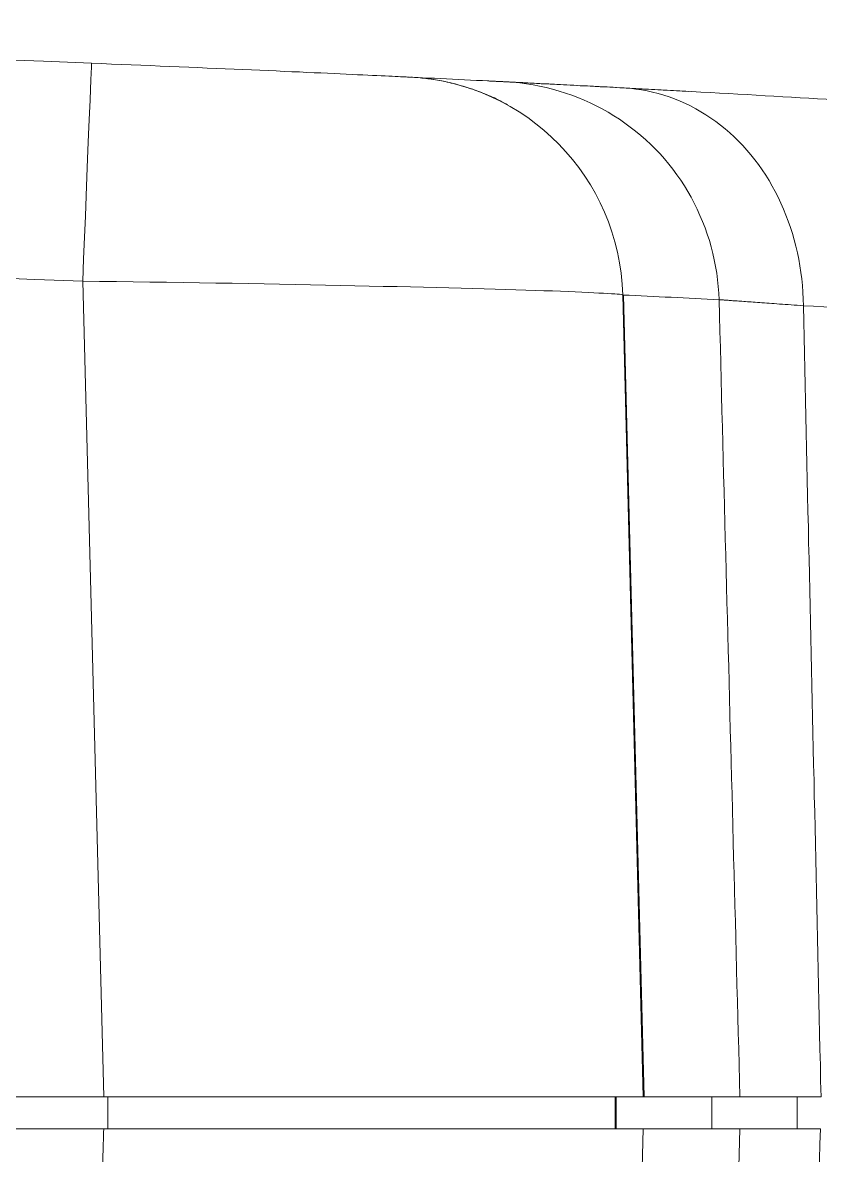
# Model space of a CAD drawing. Header units: inches. Extents: x 0 to 40, y 35.9 to 64.1.
# Drawn here: x 9.289 to 10.08, y 39.511 to 40.634 of the extents above; entities that cross this region are included whole.
import ezdxf

# ---------------------------------------------------------------- set-up
doc = ezdxf.new("R2010")
doc.units = ezdxf.units.IN
doc.header["$MEASUREMENT"] = 0
doc.layers.add('2', color=7, linetype='Continuous')

# ---------------------------------------------------------------- blocks, each defined once
blk = doc.blocks.new('block 764')
at = {"layer": '2', "color": 80, "lineweight": 18, "true_color": 0x3fff00}
blk.add_lwpolyline([(9.9054, 39.5689), (9.9044, 39.5689)], dxfattribs=at)
blk = doc.blocks.new('block 767')
at = {"layer": '2', "color": 80, "lineweight": 18, "true_color": 0x3fff00}
blk.add_lwpolyline([(9.9054, 39.5689), (10.0002, 39.5689)], dxfattribs=at)
blk = doc.blocks.new('block 768')
at = {"layer": '2', "color": 80, "lineweight": 18, "true_color": 0x3fff00}
blk.add_lwpolyline([(9.9724, 39.5689), (9.9724, 39.5369)], dxfattribs=at)
blk = doc.blocks.new('block 769')
at = {"layer": '2', "color": 80, "lineweight": 18, "true_color": 0x3fff00}
blk.add_lwpolyline([(9.8846, 40.3639), (9.9054, 39.5689)], dxfattribs=at)
blk = doc.blocks.new('block 772')
at = {"layer": '2', "color": 80, "lineweight": 18, "true_color": 0x3fff00}
blk.add_lwpolyline([(10.0807, 39.5689), (10.0002, 39.5689)], dxfattribs=at)
blk = doc.blocks.new('block 775')
at = {"layer": '2', "color": 80, "lineweight": 18, "true_color": 0x3fff00}
blk.add_lwpolyline([(10.057, 39.5689), (10.057, 39.5369)], dxfattribs=at)
blk = doc.blocks.new('block 776')
at = {"layer": '2', "color": 80, "lineweight": 18, "true_color": 0x3fff00}
blk.add_lwpolyline([(9.8776, 39.5369), (9.8776, 39.5689)], dxfattribs=at)
blk = doc.blocks.new('block 808')
at = {"layer": '2', "color": 80, "lineweight": 18, "true_color": 0x3fff00}
blk.add_lwpolyline([(9.3692, 39.5369), (9.052, 39.5369)], dxfattribs=at)
blk = doc.blocks.new('block 809')
at = {"layer": '2', "color": 80, "lineweight": 18, "true_color": 0x3fff00}
blk.add_lwpolyline([(9.9044, 39.5369), (9.8997, 39.3544)], dxfattribs=at)
blk = doc.blocks.new('block 812')
at = {"layer": '2', "color": 80, "lineweight": 18, "true_color": 0x3fff00}
blk.add_lwpolyline([(9.9044, 39.5369), (10.0003, 39.5369)], dxfattribs=at)
blk = doc.blocks.new('block 813')
at = {"layer": '2', "color": 80, "lineweight": 18, "true_color": 0x3fff00}
blk.add_lwpolyline([(9.9804, 38.7765), (10.0003, 39.5369)], dxfattribs=at)
blk = doc.blocks.new('block 818')
at = {"layer": '2', "color": 7, "lineweight": 18, "true_color": 0xffffff}
blk.add_lwpolyline([(9.8776, 39.5689), (9.8776, 39.5369)], dxfattribs=at)
blk = doc.blocks.new('block 822')
at = {"layer": '2', "color": 7, "lineweight": 18, "true_color": 0xffffff}
blk.add_lwpolyline([(9.7374, 39.5369), (9.3733, 39.5369)], dxfattribs=at)
blk = doc.blocks.new('block 823')
at = {"layer": '2', "color": 7, "lineweight": 18, "true_color": 0xffffff}
blk.add_lwpolyline([(9.3692, 39.5689), (9.9044, 39.5689)], dxfattribs=at)
blk = doc.blocks.new('block 825')
at = {"layer": '2', "color": 7, "lineweight": 18, "true_color": 0xffffff}
blk.add_lwpolyline([(9.9044, 39.5689), (9.884, 40.3639)], dxfattribs=at)
blk = doc.blocks.new('block 830')
at = {"layer": '2', "color": 7, "lineweight": 18, "true_color": 0xffffff}
blk.add_lwpolyline([(9.0467, 39.5689), (9.3692, 39.5689)], dxfattribs=at)
blk = doc.blocks.new('block 833')
at = {"layer": '2', "color": 7, "lineweight": 18, "true_color": 0xffffff}
blk.add_lwpolyline([(9.3692, 39.5689), (9.3484, 40.3776)], dxfattribs=at)
blk = doc.blocks.new('block 834')
at = {"layer": '2', "color": 7, "lineweight": 18, "true_color": 0xffffff}
blk.add_lwpolyline([(9.3733, 39.5369), (9.3692, 39.5369)], dxfattribs=at)
blk = doc.blocks.new('block 836')
at = {"layer": '2', "color": 7, "lineweight": 18, "true_color": 0xffffff}
blk.add_lwpolyline([(9.9044, 39.5689), (9.9054, 39.5689)], dxfattribs=at)
blk = doc.blocks.new('block 838')
at = {"layer": '2', "color": 7, "lineweight": 18, "true_color": 0xffffff}
blk.add_lwpolyline([(9.9054, 39.5689), (9.8846, 40.3639)], dxfattribs=at)
blk = doc.blocks.new('block 1129')
at = {"layer": '2', "color": 80, "lineweight": 18, "true_color": 0x3fff00}
blk.add_open_spline([(9.6736, 40.58), (9.7053, 40.5784), (9.737, 40.5769), (9.7687, 40.5753)], degree=3, dxfattribs=at)
blk = doc.blocks.new('block 1130')
at = {"layer": '2', "color": 80, "lineweight": 18, "true_color": 0x3fff00}
blk.add_open_spline([(9.8846, 40.3639), (9.9162, 40.3624), (9.9479, 40.3609), (9.9795, 40.3593)], degree=3, dxfattribs=at)
blk = doc.blocks.new('block 1132')
at = {"layer": '2', "color": 7, "lineweight": 18, "true_color": 0xffffff}
blk.add_open_spline([(9.3572, 40.5938), (9.3571, 40.5938), (9.3532, 40.4979), (9.3484, 40.3776)], degree=3, dxfattribs=at)
blk = doc.blocks.new('block 1138')
at = {"layer": '2', "color": 7, "lineweight": 18, "true_color": 0xffffff}
blk.add_open_spline([(6.3009, 40.5938), (7.3193, 40.634), (8.3388, 40.634), (9.3572, 40.5938)], degree=3, dxfattribs=at)
blk = doc.blocks.new('block 1139')
at = {"layer": '2', "color": 7, "lineweight": 18, "true_color": 0xffffff}
blk.add_open_spline([(9.884, 40.3639), (9.881, 40.4802), (9.7887, 40.5745), (9.6726, 40.58)], degree=3, dxfattribs=at)
blk = doc.blocks.new('block 1140')
at = {"layer": '2', "color": 7, "lineweight": 18, "true_color": 0xffffff}
blk.add_open_spline([(6.3097, 40.3776), (7.3222, 40.4177), (8.3359, 40.4177), (9.3484, 40.3776)], degree=3, dxfattribs=at)
blk = doc.blocks.new('block 1267')
at = {"layer": '2', "color": 80, "lineweight": 18, "true_color": 0x3fff00}
blk.add_lwpolyline([(9.9795, 40.3593), (9.9793, 40.3659), (9.9788, 40.3725), (9.9781, 40.3791), (9.9772, 40.3857), (9.9761, 40.3922), (9.9748, 40.3988), (9.9734, 40.4052), (9.9717, 40.4117), (9.9699, 40.418), (9.9678, 40.4243), (9.9656, 40.4306), (9.9632, 40.4368), (9.9606, 40.4429), (9.9579, 40.4489), (9.9549, 40.4549), (9.9518, 40.4608), (9.9485, 40.4665), (9.9451, 40.4722), (9.9415, 40.4777), (9.9377, 40.4832), (9.9338, 40.4886), (9.9297, 40.4938), (9.9254, 40.4989), (9.921, 40.5038), (9.9164, 40.5086), (9.9117, 40.5133), (9.9069, 40.5178), (9.9019, 40.5222), (9.8968, 40.5264), (9.8915, 40.5305), (9.8862, 40.5344), (9.8807, 40.5382), (9.8751, 40.5417), (9.8694, 40.5452), (9.8636, 40.5484), (9.8578, 40.5515), (9.8518, 40.5544), (9.8457, 40.5571), (9.8396, 40.5597), (9.8334, 40.562), (9.8272, 40.5642), (9.8208, 40.5662), (9.8144, 40.568), (9.808, 40.5697), (9.8015, 40.5711), (9.795, 40.5723), (9.7885, 40.5734), (9.7819, 40.5742), (9.7753, 40.5749), (9.7687, 40.5753)], dxfattribs=at)
blk = doc.blocks.new('block 1268')
at = {"layer": '2', "color": 80, "lineweight": 18, "true_color": 0x3fff00}
blk.add_lwpolyline([(9.7687, 40.5753), (9.7689, 40.5753), (9.7692, 40.5753), (9.7696, 40.5753), (9.77, 40.5752), (9.7706, 40.5752), (9.7713, 40.5752), (9.772, 40.5751), (9.7729, 40.5751), (9.7738, 40.575), (9.7748, 40.575), (9.7759, 40.5749), (9.7771, 40.5749), (9.7784, 40.5748), (9.7798, 40.5747), (9.7813, 40.5747), (9.7828, 40.5746), (9.7845, 40.5745), (9.7862, 40.5744), (9.788, 40.5743), (9.7899, 40.5742), (9.7919, 40.5741), (9.7939, 40.574), (9.7961, 40.5739), (9.7983, 40.5738), (9.8007, 40.5737), (9.8031, 40.5735), (9.8056, 40.5734), (9.8081, 40.5733), (9.8108, 40.5732), (9.8135, 40.573), (9.8164, 40.5729), (9.8192, 40.5727), (9.8222, 40.5726), (9.8253, 40.5724), (9.8284, 40.5723), (9.8317, 40.5721), (9.835, 40.5719), (9.8384, 40.5718), (9.8418, 40.5715), (9.8454, 40.5714), (9.849, 40.5712), (9.8528, 40.571), (9.8566, 40.5708), (9.8605, 40.5706), (9.8644, 40.5704), (9.8685, 40.5702), (9.8726, 40.5699), (9.8768, 40.5697), (9.8812, 40.5695), (9.8855, 40.5693)], dxfattribs=at)
blk = doc.blocks.new('block 1269')
at = {"layer": '2', "color": 80, "lineweight": 18, "true_color": 0x3fff00}
blk.add_lwpolyline([(10.4915, 40.3292), (10.4845, 40.3296), (10.4774, 40.3301), (10.4702, 40.3305), (10.4629, 40.3309), (10.4557, 40.3314), (10.4483, 40.3318), (10.4409, 40.3323), (10.4334, 40.3327), (10.4258, 40.3332), (10.4182, 40.3336), (10.4105, 40.3341), (10.4028, 40.3346), (10.395, 40.335), (10.3872, 40.3355), (10.3792, 40.3359), (10.3713, 40.3364), (10.3632, 40.3369), (10.3551, 40.3373), (10.3469, 40.3378), (10.3387, 40.3383), (10.3304, 40.3388), (10.3221, 40.3392), (10.3137, 40.3397), (10.3052, 40.3402), (10.2966, 40.3407), (10.2881, 40.3412), (10.2794, 40.3417), (10.2707, 40.3422), (10.2619, 40.3427), (10.2531, 40.3431), (10.2441, 40.3437), (10.2352, 40.3441), (10.2261, 40.3446), (10.2171, 40.3451), (10.2079, 40.3456), (10.1987, 40.3461), (10.1894, 40.3466), (10.1801, 40.3471), (10.1707, 40.3476), (10.1612, 40.3481), (10.1517, 40.3486), (10.1421, 40.3492), (10.1324, 40.3497), (10.1227, 40.3502), (10.113, 40.3507), (10.1031, 40.3512), (10.0932, 40.3517), (10.0833, 40.3522), (10.0733, 40.3527), (10.0632, 40.3533)], dxfattribs=at)
blk = doc.blocks.new('block 1270')
at = {"layer": '2', "color": 80, "lineweight": 18, "true_color": 0x3fff00}
blk.add_lwpolyline([(10.0632, 40.3533), (10.063, 40.3599), (10.0627, 40.3666), (10.0622, 40.3732), (10.0616, 40.3798), (10.0607, 40.3863), (10.0597, 40.3928), (10.0586, 40.3993), (10.0572, 40.4058), (10.0557, 40.4122), (10.0541, 40.4185), (10.0523, 40.4248), (10.0503, 40.431), (10.0482, 40.4371), (10.0459, 40.4431), (10.0434, 40.4491), (10.0409, 40.455), (10.0381, 40.4608), (10.0353, 40.4665), (10.0322, 40.472), (10.0291, 40.4775), (10.0258, 40.4828), (10.0223, 40.4881), (10.0188, 40.4932), (10.015, 40.4981), (10.0112, 40.503), (10.0072, 40.5076), (10.0031, 40.5122), (9.9989, 40.5165), (9.9946, 40.5207), (9.9902, 40.5248), (9.9856, 40.5287), (9.981, 40.5324), (9.9763, 40.536), (9.9714, 40.5394), (9.9665, 40.5427), (9.9615, 40.5457), (9.9564, 40.5486), (9.9513, 40.5514), (9.9461, 40.5539), (9.9408, 40.5562), (9.9355, 40.5584), (9.9301, 40.5604), (9.9246, 40.5622), (9.9192, 40.5638), (9.9136, 40.5652), (9.9081, 40.5664), (9.9025, 40.5674), (9.8969, 40.5682), (9.8912, 40.5689), (9.8855, 40.5693)], dxfattribs=at)
blk = doc.blocks.new('block 1271')
at = {"layer": '2', "color": 80, "lineweight": 18, "true_color": 0x3fff00}
blk.add_lwpolyline([(10.0632, 40.3533), (10.0635, 40.3376), (10.0639, 40.3219), (10.0642, 40.3062), (10.0646, 40.2905), (10.0649, 40.2748), (10.0653, 40.2591), (10.0656, 40.2435), (10.066, 40.2278), (10.0663, 40.2121), (10.0667, 40.1964), (10.067, 40.1807), (10.0674, 40.165), (10.0677, 40.1493), (10.0681, 40.1336), (10.0684, 40.118), (10.0688, 40.1023), (10.0691, 40.0866), (10.0695, 40.0709), (10.0698, 40.0552), (10.0702, 40.0395), (10.0705, 40.0238), (10.0709, 40.0081), (10.0712, 39.9925), (10.0716, 39.9768), (10.0719, 39.9611), (10.0723, 39.9454), (10.0726, 39.9297), (10.073, 39.914), (10.0733, 39.8983), (10.0737, 39.8826), (10.074, 39.867), (10.0744, 39.8513), (10.0747, 39.8356), (10.0751, 39.8199), (10.0754, 39.8042), (10.0758, 39.7885), (10.0761, 39.7728), (10.0765, 39.7571), (10.0768, 39.7415), (10.0772, 39.7258), (10.0775, 39.7101), (10.0779, 39.6944), (10.0782, 39.6787), (10.0786, 39.663), (10.0789, 39.6473), (10.0793, 39.6316), (10.0796, 39.6159), (10.08, 39.6003), (10.0803, 39.5846), (10.0807, 39.5689)], dxfattribs=at)
blk = doc.blocks.new('block 1272')
at = {"layer": '2', "color": 80, "lineweight": 18, "true_color": 0x3fff00}
blk.add_open_spline([(10.0632, 40.3533), (10.0632, 40.3533), (10.06, 40.3535), (10.06, 40.3535), (10.06, 40.3535), (10.0569, 40.3537), (10.0569, 40.3537), (10.0569, 40.3537), (10.0539, 40.354), (10.0539, 40.354), (10.0539, 40.354), (10.0509, 40.3542), (10.0509, 40.3542), (10.0509, 40.3542), (10.048, 40.3544), (10.048, 40.3544), (10.048, 40.3544), (10.0452, 40.3546), (10.0452, 40.3546), (10.0452, 40.3546), (10.0424, 40.3548), (10.0424, 40.3548), (10.0424, 40.3548), (10.0396, 40.355), (10.0396, 40.355), (10.0396, 40.355), (10.037, 40.3552), (10.037, 40.3552), (10.037, 40.3552), (10.0343, 40.3554), (10.0343, 40.3554), (10.0343, 40.3554), (10.0318, 40.3556), (10.0318, 40.3556), (10.0318, 40.3556), (10.0293, 40.3557), (10.0293, 40.3557), (10.0293, 40.3557), (10.0268, 40.3559), (10.0268, 40.3559), (10.0268, 40.3559), (10.0245, 40.3561), (10.0245, 40.3561), (10.0245, 40.3561), (10.0221, 40.3563), (10.0221, 40.3563), (10.0221, 40.3563), (10.0199, 40.3564), (10.0199, 40.3564), (10.0199, 40.3564), (10.0177, 40.3566), (10.0177, 40.3566), (10.0177, 40.3566), (10.0155, 40.3567), (10.0155, 40.3567), (10.0155, 40.3567), (10.0135, 40.3569), (10.0135, 40.3569), (10.0135, 40.3569), (10.0114, 40.357), (10.0114, 40.357), (10.0114, 40.357), (10.0095, 40.3572), (10.0095, 40.3572), (10.0095, 40.3572), (10.0076, 40.3573), (10.0076, 40.3573), (10.0076, 40.3573), (10.0057, 40.3574), (10.0057, 40.3574), (10.0057, 40.3574), (10.004, 40.3576), (10.004, 40.3576), (10.004, 40.3576), (10.0022, 40.3577), (10.0022, 40.3577), (10.0022, 40.3577), (10.0006, 40.3578), (10.0006, 40.3578), (10.0006, 40.3578), (9.999, 40.3579), (9.999, 40.3579), (9.999, 40.3579), (9.9975, 40.358), (9.9975, 40.358), (9.9975, 40.358), (9.996, 40.3581), (9.996, 40.3581), (9.996, 40.3581), (9.9946, 40.3582), (9.9946, 40.3582), (9.9946, 40.3582), (9.9932, 40.3583), (9.9932, 40.3583), (9.9932, 40.3583), (9.9919, 40.3584), (9.9919, 40.3584), (9.9919, 40.3584), (9.9907, 40.3585), (9.9907, 40.3585), (9.9907, 40.3585), (9.9896, 40.3586), (9.9896, 40.3586), (9.9896, 40.3586), (9.9885, 40.3587), (9.9885, 40.3587), (9.9885, 40.3587), (9.9874, 40.3587), (9.9874, 40.3587), (9.9874, 40.3587), (9.9864, 40.3588), (9.9864, 40.3588), (9.9864, 40.3588), (9.9855, 40.3589), (9.9855, 40.3589), (9.9855, 40.3589), (9.9847, 40.3589), (9.9847, 40.3589), (9.9847, 40.3589), (9.9839, 40.359), (9.9839, 40.359), (9.9839, 40.359), (9.9832, 40.359), (9.9832, 40.359), (9.9832, 40.359), (9.9825, 40.3591), (9.9825, 40.3591), (9.9825, 40.3591), (9.9819, 40.3591), (9.9819, 40.3591), (9.9819, 40.3591), (9.9814, 40.3592), (9.9814, 40.3592), (9.9814, 40.3592), (9.9809, 40.3592), (9.9809, 40.3592), (9.9809, 40.3592), (9.9805, 40.3592), (9.9805, 40.3592), (9.9805, 40.3592), (9.9802, 40.3592), (9.9802, 40.3592), (9.9802, 40.3592), (9.9799, 40.3593), (9.9799, 40.3593), (9.9799, 40.3593), (9.9797, 40.3593), (9.9797, 40.3593)], degree=3, knots=[0, 0, 0, 0, 1, 1, 1, 2, 2, 2, 3, 3, 3, 4, 4, 4, 5, 5, 5, 6, 6, 6, 7, 7, 7, 8, 8, 8, 9, 9, 9, 10, 10, 10, 11, 11, 11, 12, 12, 12, 13, 13, 13, 14, 14, 14, 15, 15, 15, 16, 16, 16, 17, 17, 17, 18, 18, 18, 19, 19, 19, 20, 20, 20, 21, 21, 21, 22, 22, 22, 23, 23, 23, 24, 24, 24, 25, 25, 25, 26, 26, 26, 27, 27, 27, 28, 28, 28, 29, 29, 29, 30, 30, 30, 31, 31, 31, 32, 32, 32, 33, 33, 33, 34, 34, 34, 35, 35, 35, 36, 36, 36, 37, 37, 37, 38, 38, 38, 39, 39, 39, 40, 40, 40, 41, 41, 41, 42, 42, 42, 43, 43, 43, 44, 44, 44, 45, 45, 45, 46, 46, 46, 47, 47, 47, 48, 48, 48, 49, 49, 49, 49], dxfattribs=at)
blk = doc.blocks.new('block 1274')
at = {"layer": '2', "color": 80, "lineweight": 18, "true_color": 0x3fff00}
blk.add_lwpolyline([(10.0002, 39.5689), (9.9998, 39.5847), (9.9994, 39.6005), (9.999, 39.6163), (9.9986, 39.6321), (9.9981, 39.6479), (9.9977, 39.6637), (9.9973, 39.6795), (9.9969, 39.6954), (9.9965, 39.7112), (9.9961, 39.727), (9.9957, 39.7428), (9.9953, 39.7586), (9.9948, 39.7744), (9.9944, 39.7902), (9.994, 39.806), (9.9936, 39.8218), (9.9932, 39.8376), (9.9928, 39.8534), (9.9924, 39.8692), (9.9919, 39.885), (9.9915, 39.9009), (9.9911, 39.9167), (9.9907, 39.9324), (9.9903, 39.9483), (9.9899, 39.9641), (9.9895, 39.9799), (9.9891, 39.9957), (9.9886, 40.0115), (9.9882, 40.0273), (9.9878, 40.0431), (9.9874, 40.0589), (9.987, 40.0747), (9.9866, 40.0905), (9.9862, 40.1064), (9.9857, 40.1222), (9.9853, 40.138), (9.9849, 40.1538), (9.9845, 40.1696), (9.9841, 40.1854), (9.9837, 40.2012), (9.9832, 40.217), (9.9828, 40.2328), (9.9824, 40.2486), (9.982, 40.2644), (9.9816, 40.2802), (9.9812, 40.296), (9.9808, 40.3119), (9.9804, 40.3277), (9.9799, 40.3435), (9.9795, 40.3593)], dxfattribs=at)
blk = doc.blocks.new('block 1275')
at = {"layer": '2', "color": 80, "lineweight": 18, "true_color": 0x3fff00}
blk.add_lwpolyline([(9.8855, 40.5693), (9.8953, 40.5688), (9.9049, 40.5682), (9.9145, 40.5677), (9.9241, 40.5672), (9.9336, 40.5667), (9.943, 40.5662), (9.9523, 40.5657), (9.9616, 40.5651), (9.9709, 40.5646), (9.9801, 40.5641), (9.9892, 40.5636), (9.9983, 40.5631), (10.0073, 40.5626), (10.0162, 40.5621), (10.0251, 40.5616), (10.0339, 40.5611), (10.0427, 40.5606), (10.0514, 40.5601), (10.0601, 40.5596), (10.0687, 40.5591), (10.0772, 40.5586), (10.0857, 40.5581), (10.0941, 40.5576), (10.1024, 40.5571), (10.1107, 40.5566), (10.119, 40.5561), (10.1271, 40.5556), (10.1352, 40.5551), (10.1433, 40.5547), (10.1513, 40.5542), (10.1592, 40.5537), (10.1671, 40.5533), (10.1749, 40.5528), (10.1827, 40.5523), (10.1904, 40.5518), (10.198, 40.5514), (10.2056, 40.5509), (10.2131, 40.5504), (10.2206, 40.55), (10.228, 40.5495), (10.2353, 40.549), (10.2426, 40.5486), (10.2498, 40.5482), (10.257, 40.5477), (10.2641, 40.5473), (10.2712, 40.5468), (10.2781, 40.5464), (10.2851, 40.5459), (10.2919, 40.5455), (10.2988, 40.5451)], dxfattribs=at)
blk = doc.blocks.new('block 1306')
at = {"layer": '2', "color": 7, "lineweight": 18, "true_color": 0xffffff}
blk.add_lwpolyline([(9.3733, 39.5689), (9.3733, 39.5682), (9.3733, 39.5676), (9.3733, 39.567), (9.3733, 39.5663), (9.3733, 39.5657), (9.3733, 39.5651), (9.3733, 39.5644), (9.3733, 39.5638), (9.3733, 39.5631), (9.3733, 39.5625), (9.3733, 39.5619), (9.3733, 39.5612), (9.3733, 39.5606), (9.3733, 39.5599), (9.3733, 39.5593), (9.3733, 39.5587), (9.3733, 39.558), (9.3733, 39.5574), (9.3733, 39.5567), (9.3733, 39.5561), (9.3733, 39.5554), (9.3733, 39.5548), (9.3733, 39.5542), (9.3733, 39.5536), (9.3733, 39.5529), (9.3733, 39.5522), (9.3733, 39.5516), (9.3733, 39.551), (9.3733, 39.5504), (9.3733, 39.5497), (9.3733, 39.5491), (9.3733, 39.5484), (9.3733, 39.5478), (9.3733, 39.5471), (9.3733, 39.5465), (9.3733, 39.5459), (9.3733, 39.5452), (9.3733, 39.5446), (9.3733, 39.5439), (9.3733, 39.5433), (9.3733, 39.5427), (9.3733, 39.542), (9.3733, 39.5414), (9.3733, 39.5407), (9.3733, 39.5401), (9.3733, 39.5395), (9.3733, 39.5388), (9.3733, 39.5382), (9.3733, 39.5376), (9.3733, 39.5369)], dxfattribs=at)
blk = doc.blocks.new('block 1309')
at = {"layer": '2', "color": 80, "lineweight": 18, "true_color": 0x3fff00}
blk.add_lwpolyline([(9.4188, 39.5369), (9.4195, 39.5369), (9.4202, 39.5369), (9.4208, 39.5369), (9.4215, 39.5369), (9.4222, 39.5369), (9.4228, 39.5369), (9.4235, 39.5369), (9.4241, 39.5369), (9.4248, 39.5369), (9.4255, 39.5369), (9.4261, 39.5369), (9.4268, 39.5369), (9.4274, 39.5369), (9.4281, 39.5369), (9.4288, 39.5369), (9.4294, 39.5369), (9.4301, 39.5369), (9.4307, 39.5369), (9.4314, 39.5369), (9.4321, 39.5369), (9.4327, 39.5369), (9.4334, 39.5369), (9.434, 39.5369), (9.4347, 39.5369), (9.4354, 39.5369), (9.436, 39.5369), (9.4367, 39.5369), (9.4373, 39.5369), (9.438, 39.5369), (9.4387, 39.5369), (9.4393, 39.5369), (9.44, 39.5369), (9.4406, 39.5369), (9.4413, 39.5369), (9.442, 39.5369), (9.4426, 39.5369), (9.4433, 39.5369), (9.4439, 39.5369), (9.4446, 39.5369), (9.4452, 39.5369), (9.4459, 39.5369), (9.4466, 39.5369), (9.4472, 39.5369), (9.4479, 39.5369), (9.4485, 39.5369), (9.4492, 39.5369), (9.4498, 39.5369), (9.4505, 39.5369), (9.4512, 39.5369), (9.4518, 39.5369)], dxfattribs=at)
blk = doc.blocks.new('block 1312')
at = {"layer": '2', "color": 80, "lineweight": 18, "true_color": 0x3fff00}
blk.add_lwpolyline([(9.3645, 39.3544), (9.3646, 39.3581), (9.3647, 39.3617), (9.3648, 39.3654), (9.3649, 39.369), (9.365, 39.3727), (9.365, 39.3763), (9.3651, 39.38), (9.3652, 39.3836), (9.3653, 39.3873), (9.3654, 39.3909), (9.3655, 39.3946), (9.3656, 39.3982), (9.3657, 39.4019), (9.3658, 39.4055), (9.3659, 39.4092), (9.366, 39.4128), (9.3661, 39.4165), (9.3662, 39.4201), (9.3663, 39.4238), (9.3664, 39.4274), (9.3665, 39.4311), (9.3665, 39.4347), (9.3666, 39.4384), (9.3667, 39.442), (9.3668, 39.4457), (9.3669, 39.4493), (9.367, 39.453), (9.3671, 39.4566), (9.3672, 39.4603), (9.3673, 39.4639), (9.3674, 39.4676), (9.3675, 39.4712), (9.3676, 39.4749), (9.3677, 39.4785), (9.3678, 39.4822), (9.3679, 39.4858), (9.368, 39.4895), (9.368, 39.4931), (9.3681, 39.4968), (9.3682, 39.5004), (9.3683, 39.5041), (9.3684, 39.5077), (9.3685, 39.5114), (9.3686, 39.515), (9.3687, 39.5187), (9.3688, 39.5223), (9.3689, 39.526), (9.369, 39.5296), (9.3691, 39.5333), (9.3692, 39.5369)], dxfattribs=at)
blk = doc.blocks.new('block 1313')
at = {"layer": '2', "color": 80, "lineweight": 18, "true_color": 0x3fff00}
blk.add_lwpolyline([(10.0604, 38.7765), (10.0608, 38.7917), (10.0612, 38.8069), (10.0616, 38.8222), (10.062, 38.8374), (10.0624, 38.8525), (10.0628, 38.8678), (10.0632, 38.883), (10.0635, 38.8982), (10.0639, 38.9134), (10.0643, 38.9286), (10.0647, 38.9438), (10.0651, 38.959), (10.0655, 38.9742), (10.0659, 38.9894), (10.0663, 39.0046), (10.0667, 39.0198), (10.0671, 39.0351), (10.0675, 39.0503), (10.0678, 39.0655), (10.0682, 39.0807), (10.0686, 39.0959), (10.069, 39.1111), (10.0694, 39.1263), (10.0698, 39.1415), (10.0702, 39.1567), (10.0706, 39.1719), (10.071, 39.1871), (10.0714, 39.2023), (10.0718, 39.2176), (10.0722, 39.2327), (10.0725, 39.248), (10.0729, 39.2632), (10.0733, 39.2784), (10.0737, 39.2936), (10.0741, 39.3088), (10.0745, 39.324), (10.0749, 39.3392), (10.0753, 39.3544), (10.0757, 39.3696), (10.0761, 39.3848), (10.0765, 39.4), (10.0769, 39.4153), (10.0772, 39.4305), (10.0776, 39.4457), (10.078, 39.4609), (10.0784, 39.4761), (10.0788, 39.4913), (10.0792, 39.5065), (10.0796, 39.5217), (10.08, 39.5369)], dxfattribs=at)
blk = doc.blocks.new('block 1314')
at = {"layer": '2', "color": 80, "lineweight": 18, "true_color": 0x3fff00}
blk.add_open_spline([(10.0129, 39.5369), (10.0129, 39.5369), (10.0125, 39.5369), (10.0125, 39.5369), (10.0125, 39.5369), (10.0121, 39.5369), (10.0121, 39.5369), (10.0121, 39.5369), (10.0117, 39.5369), (10.0117, 39.5369), (10.0117, 39.5369), (10.0113, 39.5369), (10.0113, 39.5369), (10.0113, 39.5369), (10.0109, 39.5369), (10.0109, 39.5369), (10.0109, 39.5369), (10.0105, 39.5369), (10.0105, 39.5369), (10.0105, 39.5369), (10.0101, 39.5369), (10.0101, 39.5369), (10.0101, 39.5369), (10.0097, 39.5369), (10.0097, 39.5369), (10.0097, 39.5369), (10.0093, 39.5369), (10.0093, 39.5369), (10.0093, 39.5369), (10.0089, 39.5369), (10.0089, 39.5369), (10.0089, 39.5369), (10.0085, 39.5369), (10.0085, 39.5369), (10.0085, 39.5369), (10.0081, 39.5369), (10.0081, 39.5369), (10.0081, 39.5369), (10.0078, 39.5369), (10.0078, 39.5369), (10.0078, 39.5369), (10.0074, 39.5369), (10.0074, 39.5369), (10.0074, 39.5369), (10.007, 39.5369), (10.007, 39.5369), (10.007, 39.5369), (10.0067, 39.5369), (10.0067, 39.5369), (10.0067, 39.5369), (10.0063, 39.5369), (10.0063, 39.5369), (10.0063, 39.5369), (10.006, 39.5369), (10.006, 39.5369), (10.006, 39.5369), (10.0057, 39.5369), (10.0057, 39.5369), (10.0057, 39.5369), (10.0054, 39.5369), (10.0054, 39.5369), (10.0054, 39.5369), (10.0051, 39.5369), (10.0051, 39.5369), (10.0051, 39.5369), (10.0048, 39.5369), (10.0048, 39.5369), (10.0048, 39.5369), (10.0045, 39.5369), (10.0045, 39.5369), (10.0045, 39.5369), (10.0042, 39.5369), (10.0042, 39.5369), (10.0042, 39.5369), (10.0039, 39.5369), (10.0039, 39.5369), (10.0039, 39.5369), (10.0037, 39.5369), (10.0037, 39.5369), (10.0037, 39.5369), (10.0035, 39.5369), (10.0035, 39.5369), (10.0035, 39.5369), (10.0032, 39.5369), (10.0032, 39.5369), (10.0032, 39.5369), (10.003, 39.5369), (10.003, 39.5369), (10.003, 39.5369), (10.0028, 39.5369), (10.0028, 39.5369), (10.0028, 39.5369), (10.0026, 39.5369), (10.0026, 39.5369), (10.0026, 39.5369), (10.0025, 39.5369), (10.0025, 39.5369), (10.0023, 39.5369), (10.0021, 39.5369), (10.0021, 39.5369), (10.002, 39.5369), (10.0018, 39.5369), (10.0018, 39.5369), (10.0017, 39.5369), (10.0015, 39.5369), (10.0015, 39.5369), (10.0014, 39.5369), (10.0013, 39.5369), (10.0013, 39.5369), (10.0012, 39.5369), (10.001, 39.5369), (10.001, 39.5369), (10.0009, 39.5369), (10.0008, 39.5369), (10.0008, 39.5369), (10.0007, 39.5369), (10.0006, 39.5369), (10.0006, 39.5369), (10.0005, 39.5369), (10.0004, 39.5369), (10.0004, 39.5369), (10.0003, 39.5369), (10.0003, 39.5369), (10.0003, 39.5369)], degree=3, knots=[0, 0, 0, 0, 1, 1, 1, 2, 2, 2, 3, 3, 3, 4, 4, 4, 5, 5, 5, 6, 6, 6, 7, 7, 7, 8, 8, 8, 9, 9, 9, 10, 10, 10, 11, 11, 11, 12, 12, 12, 13, 13, 13, 14, 14, 14, 15, 15, 15, 16, 16, 16, 17, 17, 17, 18, 18, 18, 19, 19, 19, 20, 20, 20, 21, 21, 21, 22, 22, 22, 23, 23, 23, 24, 24, 24, 25, 25, 25, 26, 26, 26, 27, 27, 27, 28, 28, 28, 29, 29, 29, 30, 30, 30, 31, 31, 31, 32, 32, 32, 33, 33, 33, 34, 34, 34, 35, 35, 35, 36, 36, 36, 37, 37, 37, 38, 38, 38, 39, 39, 39, 40, 40, 40, 41, 41, 41, 41], dxfattribs=at)
blk = doc.blocks.new('block 1318')
at = {"layer": '2', "color": 80, "lineweight": 18, "true_color": 0x3fff00}
blk.add_lwpolyline([(9.3692, 39.5369), (9.3702, 39.5369), (9.3712, 39.5369), (9.3722, 39.5369), (9.3732, 39.5369), (9.3741, 39.5369), (9.3751, 39.5369), (9.3761, 39.5369), (9.3771, 39.5369), (9.3781, 39.5369), (9.3791, 39.5369), (9.3801, 39.5369), (9.3811, 39.5369), (9.3821, 39.5369), (9.3831, 39.5369), (9.3841, 39.5369), (9.3851, 39.5369), (9.3861, 39.5369), (9.3871, 39.5369), (9.3881, 39.5369), (9.3891, 39.5369), (9.39, 39.5369), (9.391, 39.5369), (9.392, 39.5369), (9.393, 39.5369), (9.394, 39.5369), (9.395, 39.5369), (9.396, 39.5369), (9.397, 39.5369), (9.398, 39.5369), (9.399, 39.5369), (9.4, 39.5369), (9.401, 39.5369), (9.402, 39.5369), (9.403, 39.5369), (9.404, 39.5369), (9.4049, 39.5369), (9.4059, 39.5369), (9.4069, 39.5369), (9.4079, 39.5369), (9.4089, 39.5369), (9.4099, 39.5369), (9.4109, 39.5369), (9.4119, 39.5369), (9.4129, 39.5369), (9.4139, 39.5369), (9.4149, 39.5369), (9.4159, 39.5369), (9.4169, 39.5369), (9.4179, 39.5369), (9.4188, 39.5369)], dxfattribs=at)
blk = doc.blocks.new('block 1319')
at = {"layer": '2', "color": 80, "lineweight": 18, "true_color": 0x3fff00}
blk.add_lwpolyline([(9.7441, 39.5369), (9.75, 39.5369), (9.7558, 39.5369), (9.7615, 39.5369), (9.7671, 39.5369), (9.7726, 39.5369), (9.778, 39.5369), (9.7833, 39.5369), (9.7885, 39.5369), (9.7936, 39.5369), (9.7986, 39.5369), (9.8036, 39.5369), (9.8084, 39.5369), (9.8131, 39.5369), (9.8177, 39.5369), (9.8221, 39.5369), (9.8265, 39.5369), (9.8308, 39.5369), (9.8349, 39.5369), (9.839, 39.5369), (9.8429, 39.5369), (9.8467, 39.5369), (9.8504, 39.5369), (9.854, 39.5369), (9.8574, 39.5369), (9.8608, 39.5369), (9.864, 39.5369), (9.8671, 39.5369), (9.8701, 39.5369), (9.873, 39.5369), (9.8757, 39.5369), (9.8784, 39.5369), (9.8809, 39.5369), (9.8833, 39.5369), (9.8855, 39.5369), (9.8876, 39.5369), (9.8896, 39.5369), (9.8915, 39.5369), (9.8933, 39.5369), (9.8949, 39.5369), (9.8964, 39.5369), (9.8978, 39.5369), (9.8991, 39.5369), (9.9002, 39.5369), (9.9012, 39.5369), (9.902, 39.5369), (9.9028, 39.5369), (9.9034, 39.5369), (9.9039, 39.5369), (9.9042, 39.5369), (9.9044, 39.5369)], dxfattribs=at)
blk = doc.blocks.new('block 1321')
at = {"layer": '2', "color": 80, "lineweight": 18, "true_color": 0x3fff00}
blk.add_lwpolyline([(10.0715, 39.5369), (10.0704, 39.5369), (10.0692, 39.5369), (10.0681, 39.5369), (10.0669, 39.5369), (10.0657, 39.5369), (10.0646, 39.5369), (10.0635, 39.5369), (10.0623, 39.5369), (10.0612, 39.5369), (10.06, 39.5369), (10.0589, 39.5369), (10.0578, 39.5369), (10.0567, 39.5369), (10.0556, 39.5369), (10.0545, 39.5369), (10.0534, 39.5369), (10.0523, 39.5369), (10.0513, 39.5369), (10.0502, 39.5369), (10.0492, 39.5369), (10.0482, 39.5369), (10.0471, 39.5369), (10.0461, 39.5369), (10.0452, 39.5369), (10.0442, 39.5369), (10.0432, 39.5369), (10.0423, 39.5369), (10.0414, 39.5369), (10.0404, 39.5369), (10.0395, 39.5369), (10.0386, 39.5369), (10.0378, 39.5369), (10.0369, 39.5369), (10.036, 39.5369), (10.0352, 39.5369), (10.0343, 39.5369), (10.0335, 39.5369), (10.0327, 39.5369), (10.0319, 39.5369), (10.0311, 39.5369), (10.0303, 39.5369), (10.0295, 39.5369), (10.0287, 39.5369), (10.0279, 39.5369), (10.0271, 39.5369), (10.0263, 39.5369), (10.0255, 39.5369), (10.0248, 39.5369), (10.024, 39.5369), (10.0232, 39.5369)], dxfattribs=at)
blk = doc.blocks.new('block 1323')
at = {"layer": '2', "color": 80, "lineweight": 18, "true_color": 0x3fff00}
blk.add_lwpolyline([(9.4518, 39.5369), (9.4584, 39.5369), (9.465, 39.5369), (9.4716, 39.5369), (9.4781, 39.5369), (9.4846, 39.5369), (9.4911, 39.5369), (9.4975, 39.5369), (9.504, 39.5369), (9.5104, 39.5369), (9.5167, 39.5369), (9.5231, 39.5369), (9.5294, 39.5369), (9.5357, 39.5369), (9.542, 39.5369), (9.5483, 39.5369), (9.5545, 39.5369), (9.5607, 39.5369), (9.5669, 39.5369), (9.573, 39.5369), (9.5792, 39.5369), (9.5853, 39.5369), (9.5913, 39.5369), (9.5974, 39.5369), (9.6034, 39.5369), (9.6094, 39.5369), (9.6154, 39.5369), (9.6213, 39.5369), (9.6271, 39.5369), (9.633, 39.5369), (9.6387, 39.5369), (9.6444, 39.5369), (9.6501, 39.5369), (9.6557, 39.5369), (9.6613, 39.5369), (9.6669, 39.5369), (9.6723, 39.5369), (9.6778, 39.5369), (9.6831, 39.5369), (9.6885, 39.5369), (9.6938, 39.5369), (9.699, 39.5369), (9.7042, 39.5369), (9.7094, 39.5369), (9.7145, 39.5369), (9.7195, 39.5369), (9.7245, 39.5369), (9.7295, 39.5369), (9.7344, 39.5369), (9.7393, 39.5369), (9.7441, 39.5369)], dxfattribs=at)
blk = doc.blocks.new('block 1326')
at = {"layer": '2', "color": 80, "lineweight": 18, "true_color": 0x3fff00}
blk.add_open_spline([(10.08, 39.5369), (10.0798, 39.5369), (10.0797, 39.5369), (10.0797, 39.5369), (10.0795, 39.5369), (10.0793, 39.5369), (10.0793, 39.5369), (10.0791, 39.5369), (10.079, 39.5369), (10.079, 39.5369), (10.0788, 39.5369), (10.0786, 39.5369), (10.0786, 39.5369), (10.0785, 39.5369), (10.0783, 39.5369), (10.0783, 39.5369), (10.0781, 39.5369), (10.078, 39.5369), (10.078, 39.5369), (10.0778, 39.5369), (10.0776, 39.5369), (10.0776, 39.5369), (10.0775, 39.5369), (10.0773, 39.5369), (10.0773, 39.5369), (10.0771, 39.5369), (10.0769, 39.5369), (10.0769, 39.5369), (10.0768, 39.5369), (10.0766, 39.5369), (10.0766, 39.5369), (10.0764, 39.5369), (10.0763, 39.5369), (10.0763, 39.5369), (10.0761, 39.5369), (10.0759, 39.5369), (10.0759, 39.5369), (10.0758, 39.5369), (10.0756, 39.5369), (10.0756, 39.5369), (10.0754, 39.5369), (10.0753, 39.5369), (10.0753, 39.5369), (10.0751, 39.5369), (10.0749, 39.5369), (10.0749, 39.5369), (10.0747, 39.5369), (10.0746, 39.5369), (10.0746, 39.5369), (10.0744, 39.5369), (10.0742, 39.5369), (10.0742, 39.5369), (10.0741, 39.5369), (10.0739, 39.5369), (10.0739, 39.5369), (10.0737, 39.5369), (10.0735, 39.5369), (10.0735, 39.5369), (10.0734, 39.5369), (10.0732, 39.5369), (10.0732, 39.5369), (10.073, 39.5369), (10.0729, 39.5369), (10.0729, 39.5369), (10.0727, 39.5369), (10.0725, 39.5369), (10.0725, 39.5369), (10.0724, 39.5369), (10.0722, 39.5369), (10.0722, 39.5369), (10.072, 39.5369), (10.0719, 39.5369), (10.0719, 39.5369), (10.0717, 39.5369), (10.0715, 39.5369), (10.0715, 39.5369)], degree=3, knots=[0, 0, 0, 0, 1, 1, 1, 2, 2, 2, 3, 3, 3, 4, 4, 4, 5, 5, 5, 6, 6, 6, 7, 7, 7, 8, 8, 8, 9, 9, 9, 10, 10, 10, 11, 11, 11, 12, 12, 12, 13, 13, 13, 14, 14, 14, 15, 15, 15, 16, 16, 16, 17, 17, 17, 18, 18, 18, 19, 19, 19, 20, 20, 20, 21, 21, 21, 22, 22, 22, 23, 23, 23, 24, 24, 24, 25, 25, 25, 25], dxfattribs=at)
blk = doc.blocks.new('block 1327')
at = {"layer": '2', "color": 80, "lineweight": 18, "true_color": 0x3fff00}
blk.add_lwpolyline([(10.0232, 39.5369), (10.023, 39.5369), (10.0227, 39.5369), (10.0225, 39.5369), (10.0223, 39.5369), (10.0221, 39.5369), (10.0219, 39.5369), (10.0216, 39.5369), (10.0214, 39.5369), (10.0212, 39.5369), (10.0209, 39.5369), (10.0207, 39.5369), (10.0205, 39.5369), (10.0203, 39.5369), (10.0201, 39.5369), (10.0198, 39.5369), (10.0196, 39.5369), (10.0194, 39.5369), (10.0192, 39.5369), (10.019, 39.5369), (10.0188, 39.5369), (10.0185, 39.5369), (10.0183, 39.5369), (10.0181, 39.5369), (10.0179, 39.5369), (10.0177, 39.5369), (10.0175, 39.5369), (10.0173, 39.5369), (10.0171, 39.5369), (10.0169, 39.5369), (10.0167, 39.5369), (10.0165, 39.5369), (10.0163, 39.5369), (10.0161, 39.5369), (10.0159, 39.5369), (10.0157, 39.5369), (10.0155, 39.5369), (10.0153, 39.5369), (10.0152, 39.5369), (10.015, 39.5369), (10.0148, 39.5369), (10.0146, 39.5369), (10.0144, 39.5369), (10.0142, 39.5369), (10.014, 39.5369), (10.0139, 39.5369), (10.0137, 39.5369), (10.0135, 39.5369), (10.0133, 39.5369), (10.0131, 39.5369), (10.0129, 39.5369)], dxfattribs=at)
blk = doc.blocks.new('block 1331')
at = {"layer": '2', "color": 7, "lineweight": 18, "true_color": 0xffffff}
blk.add_lwpolyline([(9.3572, 40.5938), (9.367, 40.5934), (9.3768, 40.593), (9.3866, 40.5926), (9.3963, 40.5922), (9.406, 40.5918), (9.4157, 40.5914), (9.4252, 40.591), (9.4347, 40.5906), (9.4441, 40.5902), (9.4535, 40.5898), (9.4627, 40.5894), (9.4719, 40.589), (9.4809, 40.5887), (9.4898, 40.5883), (9.4986, 40.5879), (9.5073, 40.5875), (9.5158, 40.5872), (9.5241, 40.5868), (9.5323, 40.5864), (9.5404, 40.5861), (9.5482, 40.5857), (9.5559, 40.5854), (9.5634, 40.5851), (9.5707, 40.5847), (9.5778, 40.5844), (9.5846, 40.5841), (9.5913, 40.5838), (9.5977, 40.5835), (9.6039, 40.5832), (9.6098, 40.5829), (9.6155, 40.5827), (9.621, 40.5824), (9.6262, 40.5822), (9.6311, 40.582), (9.6358, 40.5817), (9.6402, 40.5815), (9.6444, 40.5813), (9.6483, 40.5812), (9.6519, 40.581), (9.6553, 40.5808), (9.6583, 40.5807), (9.6611, 40.5805), (9.6636, 40.5804), (9.6658, 40.5803), (9.6677, 40.5802), (9.6693, 40.5802), (9.6706, 40.5801), (9.6716, 40.5801), (9.6722, 40.58), (9.6726, 40.58)], dxfattribs=at)
blk = doc.blocks.new('block 1333')
at = {"layer": '2', "color": 7, "lineweight": 18, "true_color": 0xffffff}
blk.add_lwpolyline([(9.9496, 40.5658), (9.9466, 40.566), (9.9435, 40.5661), (9.9405, 40.5663), (9.9374, 40.5665), (9.9343, 40.5666), (9.9313, 40.5668), (9.9282, 40.567), (9.9251, 40.5671), (9.922, 40.5673), (9.9189, 40.5675), (9.9157, 40.5677), (9.9126, 40.5678), (9.9095, 40.568), (9.9064, 40.5681), (9.9032, 40.5683), (9.9001, 40.5685), (9.8969, 40.5687), (9.8937, 40.5688), (9.8905, 40.569), (9.8874, 40.5692), (9.8842, 40.5693), (9.881, 40.5695), (9.8777, 40.5697), (9.8745, 40.5699), (9.8713, 40.57), (9.8681, 40.5702), (9.8648, 40.5703), (9.8616, 40.5705), (9.8583, 40.5707), (9.8551, 40.5709), (9.8518, 40.571), (9.8485, 40.5712), (9.8453, 40.5714), (9.842, 40.5715), (9.8387, 40.5717), (9.8354, 40.5719), (9.8321, 40.5721), (9.8287, 40.5722), (9.8254, 40.5724), (9.8221, 40.5726), (9.8187, 40.5728), (9.8154, 40.5729), (9.812, 40.5731), (9.8087, 40.5733), (9.8053, 40.5734), (9.8019, 40.5736), (9.7985, 40.5738), (9.7951, 40.574), (9.7917, 40.5741), (9.7883, 40.5743)], dxfattribs=at)
blk = doc.blocks.new('block 1334')
at = {"layer": '2', "color": 7, "lineweight": 18, "true_color": 0xffffff}
blk.add_open_spline([(9.8846, 40.3639), (9.8844, 40.3639), (9.8844, 40.3639), (9.8844, 40.3639), (9.8843, 40.3639), (9.8842, 40.3639), (9.8842, 40.3639), (9.8841, 40.3639), (9.8841, 40.3639), (9.8841, 40.3639)], degree=3, knots=[0, 0, 0, 0, 1, 1, 1, 2, 2, 2, 3, 3, 3, 3], dxfattribs=at)
blk = doc.blocks.new('block 1336')
at = {"layer": '2', "color": 7, "lineweight": 18, "true_color": 0xffffff}
blk.add_lwpolyline([(9.7883, 40.5743), (9.7875, 40.5743), (9.7866, 40.5744), (9.7858, 40.5744), (9.785, 40.5745), (9.7842, 40.5745), (9.7833, 40.5745), (9.7825, 40.5746), (9.7817, 40.5746), (9.7809, 40.5747), (9.7801, 40.5747), (9.7793, 40.5747), (9.7785, 40.5748), (9.7777, 40.5749), (9.7769, 40.5749), (9.7761, 40.5749), (9.7753, 40.575), (9.7745, 40.575), (9.7737, 40.5751), (9.7729, 40.5751), (9.7721, 40.5751), (9.7713, 40.5752), (9.7705, 40.5752), (9.7698, 40.5752), (9.769, 40.5753), (9.7682, 40.5753), (9.7675, 40.5754), (9.7667, 40.5754), (9.7659, 40.5754), (9.7652, 40.5755), (9.7644, 40.5755), (9.7636, 40.5755), (9.7629, 40.5756), (9.7621, 40.5756), (9.7614, 40.5757), (9.7606, 40.5757), (9.7599, 40.5757), (9.7592, 40.5758), (9.7584, 40.5758), (9.7577, 40.5759), (9.757, 40.5759), (9.7562, 40.5759), (9.7555, 40.576), (9.7548, 40.576), (9.754, 40.576), (9.7533, 40.5761), (9.7526, 40.5761), (9.7519, 40.5761), (9.7512, 40.5762), (9.7505, 40.5762), (9.7498, 40.5763)], dxfattribs=at)
blk = doc.blocks.new('block 1346')
at = {"layer": '2', "color": 7, "lineweight": 18, "true_color": 0xffffff}
blk.add_lwpolyline([(9.7698, 40.5526), (9.768, 40.5536), (9.7661, 40.5546), (9.7642, 40.5556), (9.7624, 40.5565), (9.7605, 40.5575), (9.7586, 40.5584), (9.7567, 40.5593), (9.7548, 40.5601), (9.7529, 40.561), (9.7509, 40.5618), (9.749, 40.5627), (9.7471, 40.5634), (9.7452, 40.5642), (9.7432, 40.565), (9.7413, 40.5657), (9.7393, 40.5665), (9.7374, 40.5672), (9.7354, 40.5679), (9.7335, 40.5685), (9.7315, 40.5692), (9.7296, 40.5698), (9.7276, 40.5704), (9.7257, 40.571), (9.7237, 40.5715), (9.7217, 40.5721), (9.7198, 40.5726), (9.7178, 40.5732), (9.7159, 40.5736), (9.7139, 40.5741), (9.7119, 40.5746), (9.71, 40.575), (9.708, 40.5755), (9.7061, 40.5759), (9.7041, 40.5763), (9.7022, 40.5766), (9.7003, 40.577), (9.6983, 40.5773), (9.6964, 40.5776), (9.6944, 40.5779), (9.6925, 40.5782), (9.6906, 40.5784), (9.6887, 40.5787), (9.6868, 40.5789), (9.6849, 40.5791), (9.683, 40.5793), (9.6811, 40.5795), (9.6792, 40.5796), (9.6773, 40.5797), (9.6754, 40.5798), (9.6736, 40.58)], dxfattribs=at)
blk = doc.blocks.new('block 1349')
at = {"layer": '2', "color": 7, "lineweight": 18, "true_color": 0xffffff}
blk.add_lwpolyline([(9.884, 40.3639), (9.8834, 40.3642), (9.8823, 40.3644), (9.8807, 40.3646), (9.8786, 40.3648), (9.876, 40.365), (9.8728, 40.3652), (9.8692, 40.3655), (9.865, 40.3657), (9.8604, 40.3659), (9.8553, 40.3662), (9.8496, 40.3665), (9.8435, 40.3667), (9.8369, 40.367), (9.8299, 40.3673), (9.8223, 40.3676), (9.8144, 40.3679), (9.8059, 40.3682), (9.797, 40.3685), (9.7878, 40.3688), (9.778, 40.3691), (9.7679, 40.3694), (9.7574, 40.3697), (9.7465, 40.37), (9.7352, 40.3703), (9.7236, 40.3707), (9.7116, 40.371), (9.6992, 40.3713), (9.6865, 40.3716), (9.6735, 40.3719), (9.6602, 40.3722), (9.6465, 40.3725), (9.6326, 40.3728), (9.6184, 40.3731), (9.6039, 40.3734), (9.5892, 40.3737), (9.5742, 40.374), (9.5591, 40.3743), (9.5437, 40.3746), (9.5282, 40.3749), (9.5124, 40.3752), (9.4965, 40.3755), (9.4805, 40.3757), (9.4643, 40.376), (9.448, 40.3762), (9.4316, 40.3765), (9.4151, 40.3767), (9.3985, 40.377), (9.3819, 40.3772), (9.3651, 40.3774), (9.3484, 40.3776)], dxfattribs=at)
blk = doc.blocks.new('block 1352')
at = {"layer": '2', "color": 7, "lineweight": 18, "true_color": 0xffffff}
blk.add_lwpolyline([(9.8766, 39.5369), (9.8766, 39.5376), (9.8766, 39.5382), (9.8766, 39.5388), (9.8766, 39.5395), (9.8766, 39.5401), (9.8766, 39.5407), (9.8766, 39.5414), (9.8766, 39.542), (9.8766, 39.5427), (9.8766, 39.5433), (9.8766, 39.5439), (9.8766, 39.5446), (9.8766, 39.5452), (9.8766, 39.5459), (9.8766, 39.5465), (9.8766, 39.5471), (9.8766, 39.5478), (9.8766, 39.5484), (9.8766, 39.5491), (9.8766, 39.5497), (9.8766, 39.5504), (9.8766, 39.551), (9.8766, 39.5516), (9.8766, 39.5522), (9.8766, 39.5529), (9.8766, 39.5536), (9.8766, 39.5542), (9.8766, 39.5548), (9.8766, 39.5554), (9.8766, 39.5561), (9.8766, 39.5567), (9.8766, 39.5574), (9.8766, 39.558), (9.8766, 39.5587), (9.8766, 39.5593), (9.8766, 39.5599), (9.8766, 39.5606), (9.8766, 39.5612), (9.8766, 39.5619), (9.8766, 39.5625), (9.8766, 39.5631), (9.8766, 39.5638), (9.8766, 39.5644), (9.8766, 39.5651), (9.8766, 39.5657), (9.8766, 39.5663), (9.8766, 39.567), (9.8766, 39.5676), (9.8766, 39.5682), (9.8766, 39.5689)], dxfattribs=at)

msp = doc.modelspace()

# ---------------------------------------------------------------- block references
at = {"layer": '2'}
for name in ['block 1138', 'block 1132', 'block 1331', 'block 1139', 'block 1129', 'block 1346', 'block 1336', 'block 1267', 'block 1268', 'block 1333', 'block 1270', 'block 1275', 'block 1140', 'block 833', 'block 1349', 'block 825', 'block 1334', 'block 769', 'block 838', 'block 1130', 'block 1274', 'block 1272', 'block 1269', 'block 1271', 'block 830', 'block 823', 'block 1306', 'block 1352', 'block 776', 'block 818', 'block 764', 'block 836', 'block 767', 'block 768', 'block 772', 'block 775', 'block 808', 'block 1312', 'block 834', 'block 1318', 'block 822', 'block 1309', 'block 1323', 'block 1319', 'block 809', 'block 812', 'block 813', 'block 1314', 'block 1327', 'block 1321', 'block 1313', 'block 1326']:
    msp.add_blockref(name, (0, 0), dxfattribs=at)

doc.saveas('drawing.dxf')
